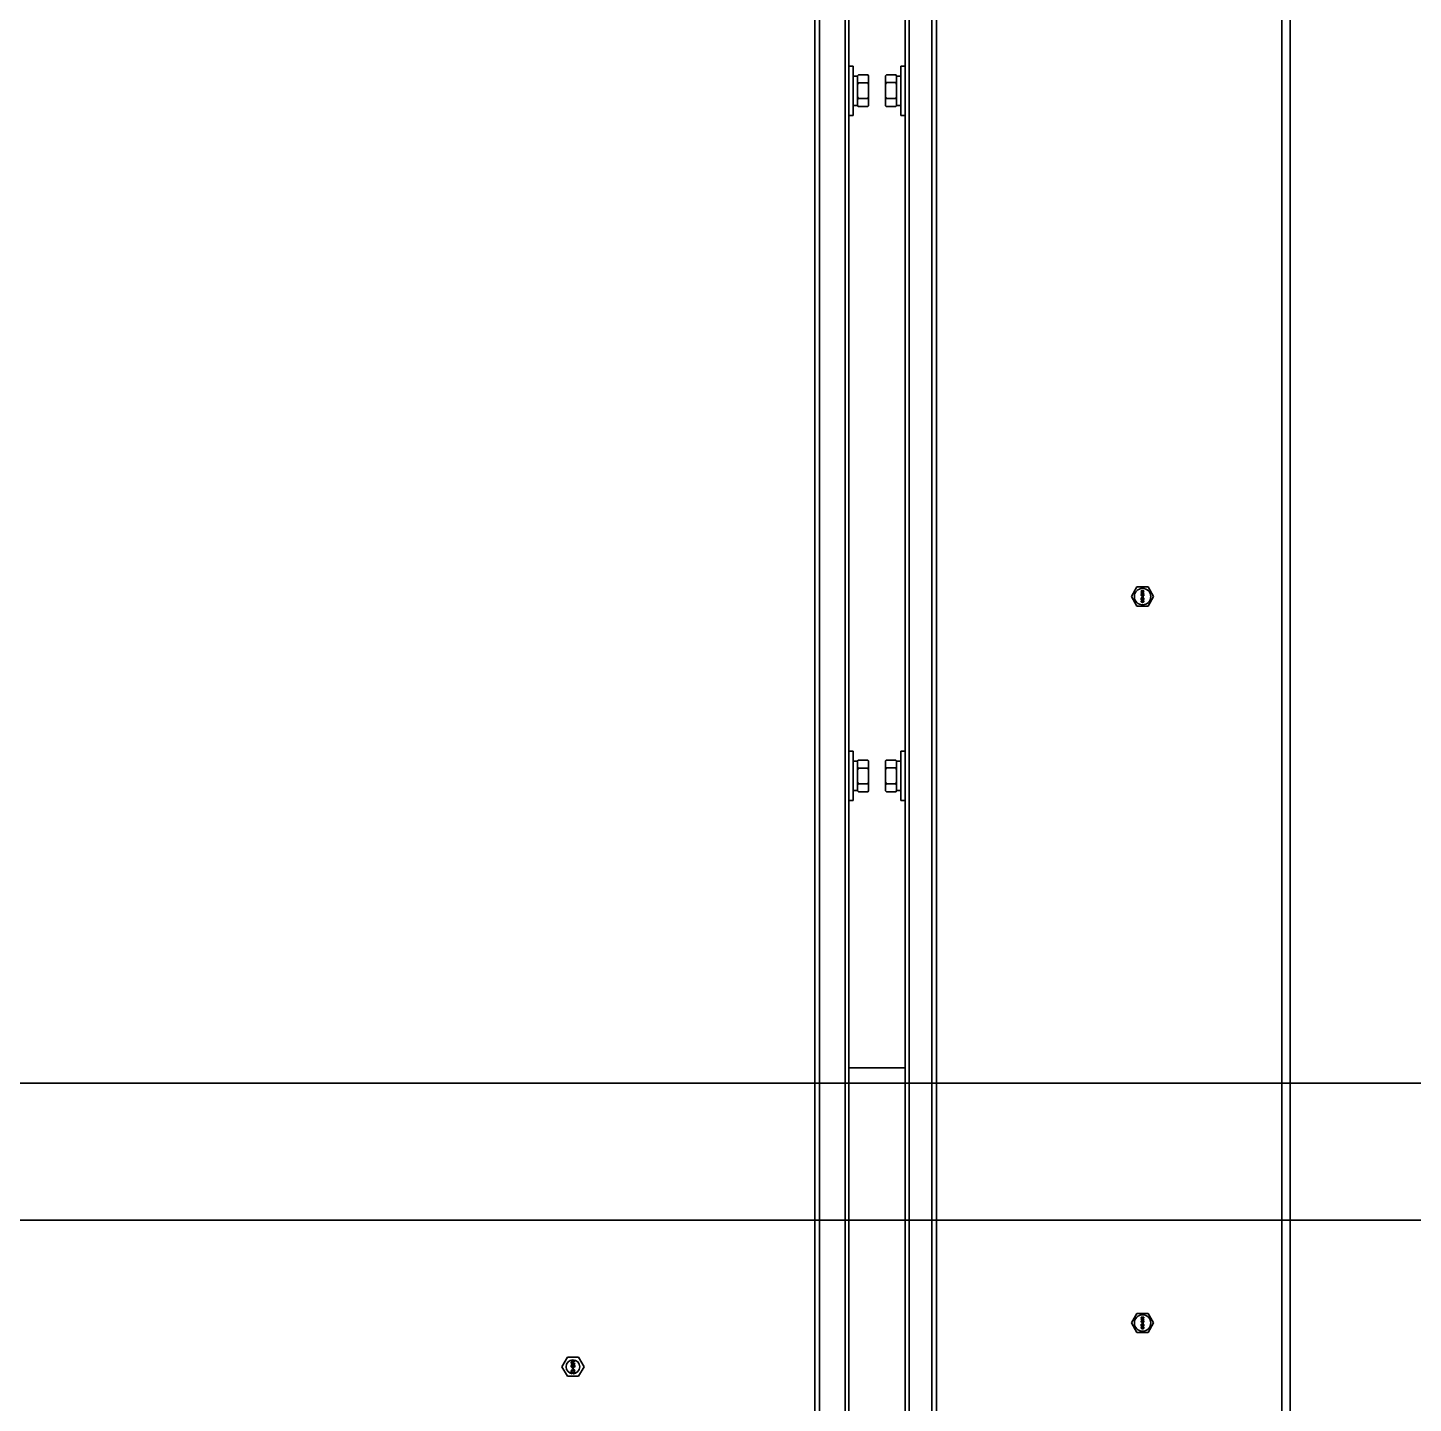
# Model space of a CAD drawing. Header units: millimetres. Extents: x 32496 to 166256, y 3504 to 23939.
# Drawn here: x 65627 to 66133, y 12564 to 13066 of the extents above; entities that cross this region are included whole.
import ezdxf

# ---------------------------------------------------------------- set-up
doc = ezdxf.new("R2010")
doc.units = ezdxf.units.MM
doc.layers.get('0').update_dxf_attribs({"lineweight": 35})

# ---------------------------------------------------------------- blocks, each defined once
blk = doc.blocks.new('DRGTJHYTHRTTR')
at = {"color": 7, "linetype": 'Continuous'}
for p, q in [((48984.04, -50285.69), (47629.04, -50285.69)), ((48984.04, -50335.69), (47629.04, -50335.69))]:
    blk.add_line(p, q, dxfattribs=at)
blk = doc.blocks.new('8-1250')
at = {"linetype": 'Continuous'}
for p, q in [((-6961.13, -32157.29), (-6961.13, -34666.29)), ((-6958.13, -32157.29), (-6958.13, -34666.29)), ((-7131.53, -34566.29), (-7131.53, -32553.29)), ((-7129.83, -32553.29), (-7129.83, -34566.29)), ((-7088.83, -34566.29), (-7088.83, -32553.29)), ((-7087.13, -32553.29), (-7087.13, -34566.29)), ((-7120.53, -34566.29), (-7120.53, -33570.79)), ((-7097.13, -33570.79), (-7097.13, -34566.29)), ((-7119.13, -33680.92), (-7119.13, -33925.66)), ((-7098.53, -33925.64), (-7098.53, -33680.91)), ((-7119.13, -33919.29), (-7117.53, -33919.29)), ((-7117.53, -33937.29), (-7117.53, -33919.29)), ((-7100.13, -33919.29), (-7100.13, -33937.29)), ((-7098.53, -33919.29), (-7100.13, -33919.29)), ((-7119.13, -33925.66), (-7119.13, -33930.92)), ((-7117.53, -33922.94), (-7115.93, -33922.94)), ((-7115.93, -33922.82), (-7115.63, -33922.52)), ((-7115.93, -33933.76), (-7115.93, -33922.82)), ((-7115.63, -33922.52), (-7112.23, -33922.52)), ((-7115.63, -33925.4), (-7112.23, -33925.4)), ((-7111.93, -33922.82), (-7112.23, -33922.52)), ((-7111.93, -33933.76), (-7111.93, -33922.82)), ((-7105.73, -33922.82), (-7105.46, -33922.54)), ((-7105.73, -33933.76), (-7105.73, -33922.82)), ((-7105.43, -33922.52), (-7105.46, -33922.54)), ((-7102.03, -33922.52), (-7105.43, -33922.52)), ((-7102.03, -33925.36), (-7105.43, -33925.36)), ((-7102.03, -33922.52), (-7102, -33922.54)), ((-7101.73, -33922.82), (-7102, -33922.54)), ((-7101.73, -33933.76), (-7101.73, -33922.82)), ((-7100.13, -33922.94), (-7101.73, -33922.94)), ((-7098.53, -33930.91), (-7098.53, -33925.64)), ((-7119.13, -33930.92), (-7119.13, -34175.66)), ((-7115.63, -33931.18), (-7112.23, -33931.18)), ((-7102.03, -33931.13), (-7105.43, -33931.13)), ((-7098.53, -34175.64), (-7098.53, -33930.91)), ((-7117.53, -33933.64), (-7115.93, -33933.64)), ((-7115.93, -33933.76), (-7115.63, -33934.06)), ((-7115.63, -33934.06), (-7112.23, -33934.06)), ((-7111.93, -33933.76), (-7112.23, -33934.06)), ((-7105.73, -33933.76), (-7105.46, -33934.03)), ((-7102.03, -33934.06), (-7105.43, -33934.06)), ((-7101.73, -33933.76), (-7102, -33934.03)), ((-7100.13, -33933.64), (-7101.73, -33933.64)), ((-7119.13, -33937.29), (-7117.53, -33937.29)), ((-7098.53, -33937.29), (-7100.13, -33937.29)), ((-7016, -34112.85), (-7013.98, -34109.35)), ((-7013.98, -34116.35), (-7016, -34112.85)), ((-7009.93, -34109.35), (-7013.98, -34109.35)), ((-7012.45, -34110.87), (-7012.45, -34110.75)), ((-7012.45, -34110.75), (-7011.45, -34110.75)), ((-7011.67, -34110.87), (-7012.45, -34111.17)), ((-7011.67, -34110.87), (-7012.45, -34110.87)), ((-7012.45, -34111.33), (-7012.45, -34111.17)), ((-7012.45, -34111.33), (-7011.67, -34111.62)), ((-7012.45, -34111.75), (-7012.45, -34111.62)), ((-7012.45, -34111.62), (-7011.67, -34111.62)), ((-7011.45, -34111.75), (-7012.45, -34111.75)), ((-7012.43, -34112.14), (-7012.45, -34112.25)), ((-7012.45, -34112.35), (-7012.45, -34112.25)), ((-7012.45, -34112.35), (-7012.43, -34112.46)), ((-7012.45, -34114.04), (-7012.45, -34113.29)), ((-7012.45, -34113.29), (-7012.35, -34113.29)), ((-7012.35, -34114.04), (-7012.45, -34114.04)), ((-7012.37, -34112.04), (-7012.43, -34112.14)), ((-7012.43, -34112.46), (-7012.37, -34112.56)), ((-7012.28, -34111.98), (-7012.37, -34112.04)), ((-7012.37, -34112.56), (-7012.28, -34112.62)), ((-7012.35, -34111.25), (-7011.45, -34110.94)), ((-7011.45, -34111.56), (-7012.35, -34111.25)), ((-7012.35, -34112.23), (-7012.33, -34112.17)), ((-7012.35, -34112.23), (-7012.35, -34112.37)), ((-7012.33, -34112.44), (-7012.35, -34112.37)), ((-7011.82, -34113.87), (-7012.35, -34113.29)), ((-7012.35, -34113.46), (-7012.35, -34114.04)), ((-7012.35, -34113.46), (-7011.88, -34113.98)), ((-7012.33, -34112.17), (-7012.28, -34112.1)), ((-7012.28, -34112.5), (-7012.33, -34112.44)), ((-7012.18, -34111.94), (-7012.28, -34111.98)), ((-7012.28, -34112.1), (-7012.22, -34112.06)), ((-7012.22, -34112.54), (-7012.28, -34112.5)), ((-7012.28, -34112.62), (-7012.18, -34112.67)), ((-7012.22, -34112.06), (-7012.16, -34112.04)), ((-7012.16, -34112.56), (-7012.22, -34112.54)), ((-7012.03, -34111.92), (-7012.18, -34111.94)), ((-7012.07, -34112.67), (-7012.18, -34112.67)), ((-7012.09, -34112.04), (-7012.16, -34112.04)), ((-7012.16, -34112.56), (-7012.09, -34112.56)), ((-7012.14, -34113), (-7012.14, -34112.96)), ((-7012.14, -34112.96), (-7011.99, -34112.96)), ((-7011.99, -34113), (-7012.14, -34113)), ((-7012.09, -34112.04), (-7012.03, -34112.06)), ((-7012.03, -34112.54), (-7012.09, -34112.56)), ((-7012.07, -34112.83), (-7012.09, -34112.85)), ((-7012.09, -34112.85), (-7011.99, -34112.96)), ((-7011.99, -34113), (-7012.09, -34113.1)), ((-7012.09, -34113.1), (-7012.07, -34113.12)), ((-7012.07, -34112.67), (-7011.96, -34112.62)), ((-7011.94, -34112.96), (-7012.07, -34112.83)), ((-7012.07, -34113.12), (-7011.94, -34113)), ((-7012.03, -34111.92), (-7011.88, -34111.92)), ((-7012.03, -34112.06), (-7011.99, -34112.1)), ((-7011.99, -34112.5), (-7012.03, -34112.54)), ((-7011.99, -34112.1), (-7011.94, -34112.17)), ((-7011.94, -34112.44), (-7011.99, -34112.5)), ((-7011.96, -34112.62), (-7011.9, -34112.56)), ((-7011.94, -34112.17), (-7011.92, -34112.23)), ((-7011.92, -34112.37), (-7011.94, -34112.44)), ((-7011.82, -34112.83), (-7011.94, -34112.96)), ((-7011.94, -34113), (-7011.82, -34113.12)), ((-7011.84, -34112.14), (-7011.92, -34112.02)), ((-7011.88, -34112.02), (-7011.92, -34112.02)), ((-7011.92, -34112.37), (-7011.92, -34112.23)), ((-7011.9, -34112.56), (-7011.84, -34112.46)), ((-7011.9, -34112.96), (-7011.79, -34112.85)), ((-7011.9, -34112.96), (-7011.75, -34112.96)), ((-7011.79, -34113.1), (-7011.9, -34113)), ((-7011.75, -34113), (-7011.9, -34113)), ((-7011.73, -34111.94), (-7011.88, -34111.92)), ((-7011.88, -34112.02), (-7011.75, -34112.04)), ((-7011.88, -34113.98), (-7011.82, -34114.02)), ((-7011.82, -34112.25), (-7011.84, -34112.14)), ((-7011.84, -34112.46), (-7011.82, -34112.35)), ((-7011.82, -34112.25), (-7011.82, -34112.35)), ((-7011.79, -34112.85), (-7011.82, -34112.83)), ((-7011.82, -34113.12), (-7011.79, -34113.1)), ((-7011.73, -34113.92), (-7011.82, -34113.87)), ((-7011.82, -34114.02), (-7011.73, -34114.04)), ((-7011.75, -34112.04), (-7011.69, -34112.06)), ((-7011.75, -34112.96), (-7011.75, -34113)), ((-7011.62, -34111.98), (-7011.73, -34111.94)), ((-7011.73, -34113.92), (-7011.69, -34113.92)), ((-7011.69, -34114.04), (-7011.73, -34114.04)), ((-7011.69, -34112.06), (-7011.62, -34112.1)), ((-7011.62, -34112.48), (-7011.69, -34112.52)), ((-7011.69, -34112.62), (-7011.69, -34112.52)), ((-7011.69, -34112.62), (-7011.62, -34112.6)), ((-7011.69, -34113.42), (-7011.69, -34113.31)), ((-7011.6, -34113.33), (-7011.69, -34113.31)), ((-7011.69, -34113.42), (-7011.62, -34113.46)), ((-7011.62, -34113.87), (-7011.69, -34113.92)), ((-7011.69, -34114.04), (-7011.6, -34114.02)), ((-7011.54, -34112.04), (-7011.62, -34111.98)), ((-7011.62, -34112.1), (-7011.58, -34112.17)), ((-7011.58, -34112.42), (-7011.62, -34112.48)), ((-7011.62, -34112.6), (-7011.54, -34112.54)), ((-7011.62, -34113.46), (-7011.58, -34113.52)), ((-7011.58, -34113.81), (-7011.62, -34113.87)), ((-7011.52, -34113.42), (-7011.6, -34113.33)), ((-7011.6, -34114.02), (-7011.52, -34113.94)), ((-7011.58, -34112.17), (-7011.56, -34112.23)), ((-7011.56, -34112.35), (-7011.58, -34112.42)), ((-7011.58, -34113.52), (-7011.56, -34113.62)), ((-7011.56, -34113.71), (-7011.58, -34113.81)), ((-7011.56, -34112.35), (-7011.56, -34112.23)), ((-7011.56, -34113.71), (-7011.56, -34113.62)), ((-7011.48, -34112.14), (-7011.54, -34112.04)), ((-7011.54, -34112.54), (-7011.48, -34112.44)), ((-7011.48, -34113.5), (-7011.52, -34113.42)), ((-7011.52, -34113.94), (-7011.48, -34113.85)), ((-7011.45, -34112.25), (-7011.48, -34112.14)), ((-7011.48, -34112.44), (-7011.45, -34112.33)), ((-7011.45, -34113.64), (-7011.48, -34113.5)), ((-7011.48, -34113.85), (-7011.45, -34113.73)), ((-7011.45, -34110.75), (-7011.45, -34110.94)), ((-7011.45, -34111.56), (-7011.45, -34111.75)), ((-7011.45, -34112.25), (-7011.45, -34112.33)), ((-7011.45, -34113.64), (-7011.45, -34113.73)), ((-7009.93, -34109.35), (-7007.91, -34112.85)), ((-7007.91, -34112.85), (-7009.93, -34116.35)), ((-7013.98, -34116.35), (-7009.93, -34116.35)), ((-7012.43, -34114.46), (-7012.45, -34114.58)), ((-7012.45, -34114.58), (-7012.43, -34114.71)), ((-7012.37, -34114.35), (-7012.43, -34114.46)), ((-7012.43, -34114.71), (-7012.37, -34114.81)), ((-7012.31, -34114.29), (-7012.37, -34114.35)), ((-7012.37, -34114.81), (-7012.31, -34114.87)), ((-7012.35, -34114.58), (-7012.33, -34114.48)), ((-7012.33, -34114.69), (-7012.35, -34114.58)), ((-7012.33, -34114.48), (-7012.28, -34114.42)), ((-7012.28, -34114.75), (-7012.33, -34114.69)), ((-7012.22, -34114.25), (-7012.31, -34114.29)), ((-7012.31, -34114.87), (-7012.22, -34114.92)), ((-7012.28, -34114.42), (-7012.16, -34114.33)), ((-7012.16, -34114.83), (-7012.28, -34114.75)), ((-7012.16, -34114.23), (-7012.22, -34114.25)), ((-7012.22, -34114.92), (-7012.16, -34114.94)), ((-7012.05, -34114.21), (-7012.16, -34114.23)), ((-7012.16, -34114.33), (-7012.03, -34114.31)), ((-7012.03, -34114.85), (-7012.16, -34114.83)), ((-7012.16, -34114.94), (-7012.05, -34114.96)), ((-7012.05, -34114.21), (-7011.86, -34114.21)), ((-7011.86, -34114.96), (-7012.05, -34114.96)), ((-7011.88, -34114.31), (-7012.03, -34114.31)), ((-7012.03, -34114.85), (-7011.88, -34114.85)), ((-7011.88, -34114.31), (-7011.75, -34114.33)), ((-7011.75, -34114.83), (-7011.88, -34114.85)), ((-7011.75, -34114.23), (-7011.86, -34114.21)), ((-7011.86, -34114.96), (-7011.75, -34114.94)), ((-7011.69, -34114.25), (-7011.75, -34114.23)), ((-7011.75, -34114.33), (-7011.62, -34114.42)), ((-7011.62, -34114.75), (-7011.75, -34114.83)), ((-7011.75, -34114.94), (-7011.69, -34114.92)), ((-7011.6, -34114.29), (-7011.69, -34114.25)), ((-7011.69, -34114.92), (-7011.6, -34114.87)), ((-7011.62, -34114.42), (-7011.58, -34114.48)), ((-7011.58, -34114.69), (-7011.62, -34114.75)), ((-7011.54, -34114.35), (-7011.6, -34114.29)), ((-7011.6, -34114.87), (-7011.54, -34114.81)), ((-7011.58, -34114.48), (-7011.56, -34114.58)), ((-7011.56, -34114.58), (-7011.58, -34114.69)), ((-7011.48, -34114.46), (-7011.54, -34114.35)), ((-7011.54, -34114.81), (-7011.48, -34114.71)), ((-7011.45, -34114.58), (-7011.48, -34114.46)), ((-7011.48, -34114.71), (-7011.45, -34114.58)), ((-7119.13, -34169.29), (-7117.53, -34169.29)), ((-7117.53, -34187.29), (-7117.53, -34169.29)), ((-7100.13, -34169.29), (-7100.13, -34187.29)), ((-7098.53, -34169.29), (-7100.13, -34169.29)), ((-7117.53, -34172.94), (-7115.93, -34172.94)), ((-7115.93, -34172.82), (-7115.63, -34172.52)), ((-7115.93, -34183.76), (-7115.93, -34172.82)), ((-7115.63, -34172.52), (-7112.23, -34172.52)), ((-7111.93, -34172.82), (-7112.23, -34172.52)), ((-7111.93, -34183.76), (-7111.93, -34172.82)), ((-7105.73, -34172.82), (-7105.46, -34172.54)), ((-7105.73, -34183.76), (-7105.73, -34172.82)), ((-7105.43, -34172.52), (-7105.46, -34172.54)), ((-7102.03, -34172.52), (-7105.43, -34172.52)), ((-7102.03, -34172.52), (-7102, -34172.54)), ((-7101.73, -34172.82), (-7102, -34172.54)), ((-7101.73, -34183.76), (-7101.73, -34172.82)), ((-7100.13, -34172.94), (-7101.73, -34172.94)), ((-7119.13, -34175.66), (-7119.13, -34180.92)), ((-7115.63, -34175.4), (-7112.23, -34175.4)), ((-7102.03, -34175.36), (-7105.43, -34175.36)), ((-7098.53, -34180.91), (-7098.53, -34175.64)), ((-7119.13, -34180.92), (-7119.13, -34425.66)), ((-7117.53, -34183.64), (-7115.93, -34183.64)), ((-7115.93, -34183.76), (-7115.63, -34184.06)), ((-7115.63, -34181.18), (-7112.23, -34181.18)), ((-7115.63, -34184.06), (-7112.23, -34184.06)), ((-7111.93, -34183.76), (-7112.23, -34184.06)), ((-7105.73, -34183.76), (-7105.46, -34184.03)), ((-7102.03, -34181.13), (-7105.43, -34181.13)), ((-7102.03, -34184.06), (-7105.43, -34184.06)), ((-7101.73, -34183.76), (-7102, -34184.03)), ((-7100.13, -34183.64), (-7101.73, -34183.64)), ((-7098.53, -34425.64), (-7098.53, -34180.91)), ((-7119.13, -34187.29), (-7117.53, -34187.29)), ((-7098.53, -34187.29), (-7100.13, -34187.29)), ((-7098.53, -34284.79), (-7119.13, -34284.79)), ((-7016, -34377.85), (-7013.98, -34374.35)), ((-7009.93, -34374.35), (-7013.98, -34374.35)), ((-7012.45, -34375.87), (-7012.45, -34375.75)), ((-7012.45, -34375.75), (-7011.45, -34375.75)), ((-7011.67, -34375.87), (-7012.45, -34376.17)), ((-7011.67, -34375.87), (-7012.45, -34375.87)), ((-7012.45, -34376.33), (-7012.45, -34376.17)), ((-7012.45, -34376.33), (-7011.67, -34376.62)), ((-7012.45, -34376.75), (-7012.45, -34376.62)), ((-7012.45, -34376.62), (-7011.67, -34376.62)), ((-7011.45, -34376.75), (-7012.45, -34376.75)), ((-7012.37, -34377.04), (-7012.43, -34377.14)), ((-7012.28, -34376.98), (-7012.37, -34377.04)), ((-7012.35, -34376.25), (-7011.45, -34375.94)), ((-7011.45, -34376.56), (-7012.35, -34376.25)), ((-7012.33, -34377.17), (-7012.28, -34377.1)), ((-7012.18, -34376.94), (-7012.28, -34376.98)), ((-7012.28, -34377.1), (-7012.22, -34377.06)), ((-7012.22, -34377.06), (-7012.16, -34377.04)), ((-7012.03, -34376.92), (-7012.18, -34376.94)), ((-7012.09, -34377.04), (-7012.16, -34377.04)), ((-7012.09, -34377.04), (-7012.03, -34377.06)), ((-7012.03, -34376.92), (-7011.88, -34376.92)), ((-7012.03, -34377.06), (-7011.99, -34377.1)), ((-7011.99, -34377.1), (-7011.94, -34377.17)), ((-7011.84, -34377.14), (-7011.92, -34377.02)), ((-7011.88, -34377.02), (-7011.92, -34377.02)), ((-7011.73, -34376.94), (-7011.88, -34376.92)), ((-7011.88, -34377.02), (-7011.75, -34377.04)), ((-7011.75, -34377.04), (-7011.69, -34377.06)), ((-7011.62, -34376.98), (-7011.73, -34376.94)), ((-7011.69, -34377.06), (-7011.62, -34377.1)), ((-7011.54, -34377.04), (-7011.62, -34376.98)), ((-7011.62, -34377.1), (-7011.58, -34377.17)), ((-7011.48, -34377.14), (-7011.54, -34377.04)), ((-7011.45, -34375.75), (-7011.45, -34375.94)), ((-7011.45, -34376.56), (-7011.45, -34376.75)), ((-7009.93, -34374.35), (-7007.91, -34377.85)), ((-7013.98, -34381.35), (-7016, -34377.85)), ((-7013.98, -34381.35), (-7009.93, -34381.35)), ((-7012.43, -34377.14), (-7012.45, -34377.25)), ((-7012.45, -34377.35), (-7012.45, -34377.25)), ((-7012.45, -34377.35), (-7012.43, -34377.46)), ((-7012.45, -34379.04), (-7012.45, -34378.29)), ((-7012.45, -34378.29), (-7012.35, -34378.29)), ((-7012.35, -34379.04), (-7012.45, -34379.04)), ((-7012.43, -34379.46), (-7012.45, -34379.58)), ((-7012.45, -34379.58), (-7012.43, -34379.71)), ((-7012.43, -34377.46), (-7012.37, -34377.56)), ((-7012.37, -34379.35), (-7012.43, -34379.46)), ((-7012.43, -34379.71), (-7012.37, -34379.81)), ((-7012.37, -34377.56), (-7012.28, -34377.62)), ((-7012.31, -34379.29), (-7012.37, -34379.35)), ((-7012.37, -34379.81), (-7012.31, -34379.87)), ((-7012.35, -34377.23), (-7012.33, -34377.17)), ((-7012.35, -34377.23), (-7012.35, -34377.37)), ((-7012.33, -34377.44), (-7012.35, -34377.37)), ((-7011.82, -34378.87), (-7012.35, -34378.29)), ((-7012.35, -34378.46), (-7012.35, -34379.04)), ((-7012.35, -34378.46), (-7011.88, -34378.98)), ((-7012.35, -34379.58), (-7012.33, -34379.48)), ((-7012.33, -34379.69), (-7012.35, -34379.58)), ((-7012.28, -34377.5), (-7012.33, -34377.44)), ((-7012.33, -34379.48), (-7012.28, -34379.42)), ((-7012.28, -34379.75), (-7012.33, -34379.69)), ((-7012.22, -34379.25), (-7012.31, -34379.29)), ((-7012.31, -34379.87), (-7012.22, -34379.92)), ((-7012.22, -34377.54), (-7012.28, -34377.5)), ((-7012.28, -34377.62), (-7012.18, -34377.67)), ((-7012.28, -34379.42), (-7012.16, -34379.33)), ((-7012.16, -34379.83), (-7012.28, -34379.75)), ((-7012.16, -34377.56), (-7012.22, -34377.54)), ((-7012.16, -34379.23), (-7012.22, -34379.25)), ((-7012.22, -34379.92), (-7012.16, -34379.94)), ((-7012.07, -34377.67), (-7012.18, -34377.67)), ((-7012.16, -34377.56), (-7012.09, -34377.56)), ((-7012.05, -34379.21), (-7012.16, -34379.23)), ((-7012.16, -34379.33), (-7012.03, -34379.31)), ((-7012.03, -34379.85), (-7012.16, -34379.83)), ((-7012.16, -34379.94), (-7012.05, -34379.96)), ((-7012.14, -34378), (-7012.14, -34377.96)), ((-7012.14, -34377.96), (-7011.99, -34377.96)), ((-7011.99, -34378), (-7012.14, -34378)), ((-7012.03, -34377.54), (-7012.09, -34377.56)), ((-7012.07, -34377.83), (-7012.09, -34377.85)), ((-7012.09, -34377.85), (-7011.99, -34377.96)), ((-7011.99, -34378), (-7012.09, -34378.1)), ((-7012.09, -34378.1), (-7012.07, -34378.12)), ((-7012.07, -34377.67), (-7011.97, -34377.62)), ((-7011.94, -34377.96), (-7012.07, -34377.83)), ((-7012.07, -34378.12), (-7011.94, -34378)), ((-7012.05, -34379.21), (-7011.86, -34379.21)), ((-7011.86, -34379.96), (-7012.05, -34379.96)), ((-7011.99, -34377.5), (-7012.03, -34377.54)), ((-7011.88, -34379.31), (-7012.03, -34379.31)), ((-7012.03, -34379.85), (-7011.88, -34379.85)), ((-7011.94, -34377.44), (-7011.99, -34377.5)), ((-7011.97, -34377.62), (-7011.9, -34377.56)), ((-7011.94, -34377.17), (-7011.92, -34377.23)), ((-7011.92, -34377.37), (-7011.94, -34377.44)), ((-7011.82, -34377.83), (-7011.94, -34377.96)), ((-7011.94, -34378), (-7011.82, -34378.12)), ((-7011.92, -34377.37), (-7011.92, -34377.23)), ((-7011.9, -34377.56), (-7011.84, -34377.46)), ((-7011.9, -34377.96), (-7011.8, -34377.85)), ((-7011.9, -34377.96), (-7011.75, -34377.96)), ((-7011.8, -34378.1), (-7011.9, -34378)), ((-7011.75, -34378), (-7011.9, -34378)), ((-7011.88, -34378.98), (-7011.82, -34379.02)), ((-7011.88, -34379.31), (-7011.75, -34379.33)), ((-7011.75, -34379.83), (-7011.88, -34379.85)), ((-7011.75, -34379.23), (-7011.86, -34379.21)), ((-7011.86, -34379.96), (-7011.75, -34379.94)), ((-7011.82, -34377.25), (-7011.84, -34377.14)), ((-7011.84, -34377.46), (-7011.82, -34377.35)), ((-7011.82, -34377.25), (-7011.82, -34377.35)), ((-7011.8, -34377.85), (-7011.82, -34377.83)), ((-7011.82, -34378.12), (-7011.8, -34378.1)), ((-7011.73, -34378.92), (-7011.82, -34378.87)), ((-7011.82, -34379.02), (-7011.73, -34379.04)), ((-7011.75, -34377.96), (-7011.75, -34378)), ((-7011.69, -34379.25), (-7011.75, -34379.23)), ((-7011.75, -34379.33), (-7011.62, -34379.42)), ((-7011.62, -34379.75), (-7011.75, -34379.83)), ((-7011.75, -34379.94), (-7011.69, -34379.92)), ((-7011.73, -34378.92), (-7011.69, -34378.92)), ((-7011.69, -34379.04), (-7011.73, -34379.04)), ((-7011.62, -34377.48), (-7011.69, -34377.52)), ((-7011.69, -34377.62), (-7011.69, -34377.52)), ((-7011.69, -34377.62), (-7011.62, -34377.6)), ((-7011.69, -34378.42), (-7011.69, -34378.31)), ((-7011.6, -34378.33), (-7011.69, -34378.31)), ((-7011.69, -34378.42), (-7011.62, -34378.46)), ((-7011.62, -34378.87), (-7011.69, -34378.92)), ((-7011.69, -34379.04), (-7011.6, -34379.02)), ((-7011.6, -34379.29), (-7011.69, -34379.25)), ((-7011.69, -34379.92), (-7011.6, -34379.87)), ((-7011.58, -34377.42), (-7011.62, -34377.48)), ((-7011.62, -34377.6), (-7011.54, -34377.54)), ((-7011.62, -34378.46), (-7011.58, -34378.52)), ((-7011.58, -34378.81), (-7011.62, -34378.87)), ((-7011.62, -34379.42), (-7011.58, -34379.48)), ((-7011.58, -34379.69), (-7011.62, -34379.75)), ((-7011.52, -34378.42), (-7011.6, -34378.33)), ((-7011.6, -34379.02), (-7011.52, -34378.94)), ((-7011.54, -34379.35), (-7011.6, -34379.29)), ((-7011.6, -34379.87), (-7011.54, -34379.81)), ((-7011.58, -34377.17), (-7011.56, -34377.23)), ((-7011.56, -34377.35), (-7011.58, -34377.42)), ((-7011.58, -34378.52), (-7011.56, -34378.62)), ((-7011.56, -34378.71), (-7011.58, -34378.81)), ((-7011.58, -34379.48), (-7011.56, -34379.58)), ((-7011.56, -34379.58), (-7011.58, -34379.69)), ((-7011.56, -34377.35), (-7011.56, -34377.23)), ((-7011.56, -34378.71), (-7011.56, -34378.62)), ((-7011.54, -34377.54), (-7011.48, -34377.44)), ((-7011.48, -34379.46), (-7011.54, -34379.35)), ((-7011.54, -34379.81), (-7011.48, -34379.71)), ((-7011.48, -34378.5), (-7011.52, -34378.42)), ((-7011.52, -34378.94), (-7011.48, -34378.85)), ((-7011.45, -34377.25), (-7011.48, -34377.14)), ((-7011.48, -34377.44), (-7011.45, -34377.33)), ((-7011.45, -34378.64), (-7011.48, -34378.5)), ((-7011.48, -34378.85), (-7011.45, -34378.73)), ((-7011.45, -34379.58), (-7011.48, -34379.46)), ((-7011.48, -34379.71), (-7011.45, -34379.58)), ((-7011.45, -34377.25), (-7011.45, -34377.33)), ((-7011.45, -34378.64), (-7011.45, -34378.73)), ((-7007.91, -34377.85), (-7009.93, -34381.35)), ((-7223.87, -34393.79), (-7221.85, -34390.29)), ((-7217.81, -34390.29), (-7221.85, -34390.29)), ((-7220.48, -34391.75), (-7220.48, -34391.59)), ((-7220.48, -34391.59), (-7219.18, -34391.59)), ((-7219.45, -34391.75), (-7220.48, -34392.13)), ((-7219.45, -34391.75), (-7220.48, -34391.75)), ((-7220.48, -34392.35), (-7220.48, -34392.13)), ((-7220.34, -34392.24), (-7219.18, -34391.83)), ((-7219.18, -34392.65), (-7220.34, -34392.24)), ((-7219.18, -34391.59), (-7219.18, -34391.83)), ((-7217.81, -34390.29), (-7215.79, -34393.79)), ((-7221.85, -34397.29), (-7223.87, -34393.79)), ((-7221.85, -34397.29), (-7217.81, -34397.29)), ((-7220.48, -34392.35), (-7219.45, -34392.73)), ((-7220.48, -34392.89), (-7220.48, -34392.73)), ((-7220.48, -34392.73), (-7219.45, -34392.73)), ((-7219.18, -34392.89), (-7220.48, -34392.89)), ((-7220.45, -34393.4), (-7220.48, -34393.54)), ((-7220.48, -34393.67), (-7220.48, -34393.54)), ((-7220.48, -34393.67), (-7220.45, -34393.81)), ((-7220.48, -34395.22), (-7220.48, -34395.06)), ((-7220.48, -34395.06), (-7219.4, -34395.06)), ((-7219.18, -34395.22), (-7220.48, -34395.22)), ((-7220.48, -34396.41), (-7220.48, -34395.43)), ((-7220.48, -34395.43), (-7220.34, -34395.43)), ((-7220.34, -34396.41), (-7220.48, -34396.41)), ((-7220.37, -34393.27), (-7220.45, -34393.4)), ((-7220.45, -34393.81), (-7220.37, -34393.95)), ((-7220.26, -34393.19), (-7220.37, -34393.27)), ((-7220.37, -34393.95), (-7220.26, -34394.03)), ((-7220.34, -34393.51), (-7220.31, -34393.43)), ((-7220.34, -34393.51), (-7220.34, -34393.7)), ((-7220.31, -34393.78), (-7220.34, -34393.7)), ((-7219.65, -34396.19), (-7220.34, -34395.43)), ((-7220.34, -34395.65), (-7220.34, -34396.41)), ((-7220.34, -34395.65), (-7219.73, -34396.33)), ((-7220.31, -34393.43), (-7220.26, -34393.35)), ((-7220.26, -34393.86), (-7220.31, -34393.78)), ((-7220.12, -34393.13), (-7220.26, -34393.19)), ((-7220.26, -34393.35), (-7220.17, -34393.3)), ((-7220.17, -34393.92), (-7220.26, -34393.86)), ((-7220.26, -34394.03), (-7220.12, -34394.08)), ((-7220.17, -34393.3), (-7220.09, -34393.27)), ((-7220.09, -34393.95), (-7220.17, -34393.92)), ((-7219.92, -34393.11), (-7220.12, -34393.13)), ((-7219.98, -34394.08), (-7220.12, -34394.08)), ((-7220.01, -34393.27), (-7220.09, -34393.27)), ((-7220.09, -34393.95), (-7220.01, -34393.95)), ((-7220.06, -34394.51), (-7220.06, -34394.46)), ((-7220.06, -34394.46), (-7219.87, -34394.46)), ((-7219.87, -34394.51), (-7220.06, -34394.51)), ((-7220.01, -34393.27), (-7219.92, -34393.3)), ((-7219.92, -34393.92), (-7220.01, -34393.95)), ((-7219.98, -34394.3), (-7220.01, -34394.32)), ((-7220.01, -34394.32), (-7219.87, -34394.46)), ((-7219.87, -34394.51), (-7220.01, -34394.65)), ((-7220.01, -34394.65), (-7219.98, -34394.68)), ((-7219.98, -34394.08), (-7219.84, -34394.03)), ((-7219.81, -34394.46), (-7219.98, -34394.3)), ((-7219.98, -34394.68), (-7219.81, -34394.51)), ((-7219.92, -34393.11), (-7219.73, -34393.11)), ((-7219.92, -34393.3), (-7219.87, -34393.35)), ((-7219.87, -34393.86), (-7219.92, -34393.92)), ((-7219.87, -34393.35), (-7219.81, -34393.43)), ((-7219.81, -34393.78), (-7219.87, -34393.86)), ((-7219.84, -34394.03), (-7219.76, -34393.95)), ((-7219.81, -34393.43), (-7219.79, -34393.51)), ((-7219.79, -34393.7), (-7219.81, -34393.78)), ((-7219.65, -34394.3), (-7219.81, -34394.46)), ((-7219.81, -34394.51), (-7219.65, -34394.68)), ((-7219.68, -34393.4), (-7219.79, -34393.24)), ((-7219.73, -34393.24), (-7219.79, -34393.24)), ((-7219.79, -34393.7), (-7219.79, -34393.51)), ((-7219.76, -34393.95), (-7219.68, -34393.81)), ((-7219.76, -34394.46), (-7219.62, -34394.32)), ((-7219.76, -34394.46), (-7219.56, -34394.46)), ((-7219.62, -34394.65), (-7219.76, -34394.51)), ((-7219.56, -34394.51), (-7219.76, -34394.51)), ((-7219.54, -34393.13), (-7219.73, -34393.11)), ((-7219.73, -34393.24), (-7219.56, -34393.27)), ((-7219.73, -34396.33), (-7219.65, -34396.38)), ((-7219.65, -34393.54), (-7219.68, -34393.4)), ((-7219.68, -34393.81), (-7219.65, -34393.67)), ((-7219.65, -34393.54), (-7219.65, -34393.67)), ((-7219.62, -34394.32), (-7219.65, -34394.3)), ((-7219.65, -34394.68), (-7219.62, -34394.65)), ((-7219.54, -34396.25), (-7219.65, -34396.19)), ((-7219.65, -34396.38), (-7219.54, -34396.41)), ((-7219.59, -34394.89), (-7219.4, -34395.06)), ((-7219.59, -34394.89), (-7219.37, -34394.89)), ((-7219.56, -34393.27), (-7219.48, -34393.3)), ((-7219.56, -34394.46), (-7219.56, -34394.51)), ((-7219.4, -34393.19), (-7219.54, -34393.13)), ((-7219.54, -34396.25), (-7219.48, -34396.25)), ((-7219.48, -34396.41), (-7219.54, -34396.41)), ((-7219.48, -34393.3), (-7219.4, -34393.35)), ((-7219.4, -34393.84), (-7219.48, -34393.89)), ((-7219.48, -34394.03), (-7219.48, -34393.89)), ((-7219.48, -34394.03), (-7219.4, -34394)), ((-7219.48, -34395.6), (-7219.48, -34395.46)), ((-7219.37, -34395.49), (-7219.48, -34395.46)), ((-7219.48, -34395.6), (-7219.4, -34395.65)), ((-7219.4, -34396.19), (-7219.48, -34396.25)), ((-7219.48, -34396.41), (-7219.37, -34396.38)), ((-7219.29, -34393.27), (-7219.4, -34393.19)), ((-7219.4, -34393.35), (-7219.34, -34393.43)), ((-7219.34, -34393.76), (-7219.4, -34393.84)), ((-7219.4, -34394), (-7219.29, -34393.92)), ((-7219.4, -34395.65), (-7219.34, -34395.73)), ((-7219.34, -34396.11), (-7219.4, -34396.19)), ((-7219.18, -34395.06), (-7219.37, -34394.89)), ((-7219.26, -34395.6), (-7219.37, -34395.49)), ((-7219.37, -34396.38), (-7219.26, -34396.27)), ((-7219.34, -34393.43), (-7219.32, -34393.51)), ((-7219.32, -34393.67), (-7219.34, -34393.76)), ((-7219.34, -34395.73), (-7219.32, -34395.87)), ((-7219.32, -34395.98), (-7219.34, -34396.11)), ((-7219.32, -34393.67), (-7219.32, -34393.51)), ((-7219.32, -34395.98), (-7219.32, -34395.87)), ((-7219.21, -34393.4), (-7219.29, -34393.27)), ((-7219.29, -34393.92), (-7219.21, -34393.78)), ((-7219.21, -34395.71), (-7219.26, -34395.6)), ((-7219.26, -34396.27), (-7219.21, -34396.17)), ((-7219.18, -34393.54), (-7219.21, -34393.4)), ((-7219.21, -34393.78), (-7219.18, -34393.65)), ((-7219.18, -34395.9), (-7219.21, -34395.71)), ((-7219.21, -34396.17), (-7219.18, -34396)), ((-7219.18, -34392.65), (-7219.18, -34392.89)), ((-7219.18, -34393.54), (-7219.18, -34393.65)), ((-7219.18, -34395.06), (-7219.18, -34395.22)), ((-7219.18, -34395.9), (-7219.18, -34396)), ((-7215.79, -34393.79), (-7217.81, -34397.29))]:
    blk.add_line(p, q, dxfattribs=at)
for centre, radius in [((-7011.95, -34112.85), 3), ((-7011.95, -34377.85), 3), ((-7219.83, -34393.79), 2.5)]:
    blk.add_circle(centre, radius, dxfattribs=at)
for centre, radius, start, end in [((-7114.69, -33925.09), 3.56, 39.1364, 39.5013), ((-7113.17, -33931.49), 3.56, 219.1364, 219.5008), ((-7102.91, -33931.47), 3.61, 218.7103, 219.1339), ((-7101.59, -33930.28), 5.39, 224.1246, 224.5652), ((-7105.86, -33930.28), 5.38, 315.4348, 315.8754), ((-7104.54, -33931.47), 3.61, 320.8641, 321.2897), ((-7114.69, -34175.09), 3.56, 39.1364, 39.5013), ((-7113.17, -34181.49), 3.56, 219.1364, 219.5008), ((-7102.91, -34181.47), 3.61, 218.7103, 219.1339), ((-7101.59, -34180.28), 5.39, 224.1246, 224.5652), ((-7105.86, -34180.28), 5.38, 315.4348, 315.8754), ((-7104.54, -34181.47), 3.61, 320.8641, 321.2897)]:
    blk.add_arc(centre, radius, start, end, dxfattribs=at)
for points, knots in [([(-7115.93, -33922.85), (-7115.9, -33922.82), (-7115.81, -33922.7), (-7115.71, -33922.59), (-7115.63, -33922.52)], [0, 0, 0, 0, 0.244558, 1, 1, 1, 1]), ([(-7115.63, -33925.4), (-7115.65, -33925.38), (-7115.76, -33925.27), (-7115.86, -33925.16), (-7115.93, -33925.07)], [0, 0, 0, 0, 0.255352, 1, 1, 1, 1]), ([(-7111.94, -33922.83), (-7111.96, -33922.8), (-7112.06, -33922.69), (-7112.15, -33922.59), (-7112.23, -33922.52)], [0, 0, 0, 0, 0.244878, 1, 1, 1, 1]), ([(-7112.23, -33925.4), (-7112.2, -33925.38), (-7112.1, -33925.27), (-7112, -33925.16), (-7111.93, -33925.07)], [0, 0, 0, 0, 0.255353, 1, 1, 1, 1]), ([(-7105.46, -33922.54), (-7105.48, -33922.57), (-7105.57, -33922.66), (-7105.66, -33922.76), (-7105.73, -33922.84)], [0, 0, 0, 0, 0.255063, 1, 1, 1, 1]), ([(-7105.73, -33925.03), (-7105.7, -33925.06), (-7105.61, -33925.17), (-7105.51, -33925.28), (-7105.43, -33925.36)], [0, 0, 0, 0, 0.244408, 1, 1, 1, 1]), ([(-7101.73, -33925.03), (-7101.75, -33925.06), (-7101.85, -33925.17), (-7101.95, -33925.28), (-7102.03, -33925.36)], [0, 0, 0, 0, 0.244408, 1, 1, 1, 1]), ([(-7102, -33922.54), (-7101.97, -33922.57), (-7101.88, -33922.66), (-7101.79, -33922.76), (-7101.73, -33922.84)], [0, 0, 0, 0, 0.255062, 1, 1, 1, 1]), ([(-7115.93, -33931.51), (-7115.9, -33931.48), (-7115.81, -33931.36), (-7115.71, -33931.26), (-7115.63, -33931.18)], [0, 0, 0, 0, 0.244558, 1, 1, 1, 1]), ([(-7111.93, -33931.51), (-7111.95, -33931.48), (-7112.05, -33931.36), (-7112.15, -33931.26), (-7112.23, -33931.18)], [0, 0, 0, 0, 0.244558, 1, 1, 1, 1]), ([(-7105.43, -33931.13), (-7105.45, -33931.16), (-7105.56, -33931.27), (-7105.66, -33931.38), (-7105.73, -33931.47)], [0, 0, 0, 0, 0.255212, 1, 1, 1, 1]), ([(-7102.03, -33931.13), (-7102, -33931.16), (-7101.9, -33931.27), (-7101.8, -33931.38), (-7101.73, -33931.47)], [0, 0, 0, 0, 0.255211, 1, 1, 1, 1]), ([(-7115.63, -33934.06), (-7115.65, -33934.04), (-7115.75, -33933.94), (-7115.85, -33933.83), (-7115.91, -33933.75)], [0, 0, 0, 0, 0.255041, 1, 1, 1, 1]), ([(-7112.23, -33934.06), (-7112.2, -33934.04), (-7112.1, -33933.93), (-7112, -33933.82), (-7111.93, -33933.73)], [0, 0, 0, 0, 0.255353, 1, 1, 1, 1]), ([(-7105.71, -33933.75), (-7105.69, -33933.77), (-7105.61, -33933.87), (-7105.52, -33933.96), (-7105.46, -33934.03)], [0, 0, 0, 0, 0.245496, 1, 1, 1, 1]), ([(-7101.74, -33933.75), (-7101.76, -33933.77), (-7101.85, -33933.87), (-7101.93, -33933.96), (-7102, -33934.03)], [0, 0, 0, 0, 0.245497, 1, 1, 1, 1]), ([(-7115.93, -34172.85), (-7115.9, -34172.82), (-7115.81, -34172.7), (-7115.71, -34172.59), (-7115.63, -34172.52)], [0, 0, 0, 0, 0.244558, 1, 1, 1, 1]), ([(-7111.94, -34172.83), (-7111.96, -34172.8), (-7112.06, -34172.69), (-7112.15, -34172.59), (-7112.23, -34172.52)], [0, 0, 0, 0, 0.244878, 1, 1, 1, 1]), ([(-7105.46, -34172.54), (-7105.48, -34172.57), (-7105.57, -34172.66), (-7105.66, -34172.76), (-7105.73, -34172.84)], [0, 0, 0, 0, 0.255063, 1, 1, 1, 1]), ([(-7102, -34172.54), (-7101.97, -34172.57), (-7101.88, -34172.66), (-7101.79, -34172.76), (-7101.73, -34172.84)], [0, 0, 0, 0, 0.255062, 1, 1, 1, 1]), ([(-7115.63, -34175.4), (-7115.65, -34175.38), (-7115.76, -34175.27), (-7115.86, -34175.16), (-7115.93, -34175.07)], [0, 0, 0, 0, 0.255352, 1, 1, 1, 1]), ([(-7112.23, -34175.4), (-7112.2, -34175.38), (-7112.1, -34175.27), (-7112, -34175.16), (-7111.93, -34175.07)], [0, 0, 0, 0, 0.255353, 1, 1, 1, 1]), ([(-7105.73, -34175.03), (-7105.7, -34175.06), (-7105.61, -34175.17), (-7105.51, -34175.28), (-7105.43, -34175.36)], [0, 0, 0, 0, 0.244408, 1, 1, 1, 1]), ([(-7101.73, -34175.03), (-7101.75, -34175.06), (-7101.85, -34175.17), (-7101.95, -34175.28), (-7102.03, -34175.36)], [0, 0, 0, 0, 0.244408, 1, 1, 1, 1]), ([(-7115.93, -34181.51), (-7115.9, -34181.48), (-7115.81, -34181.36), (-7115.71, -34181.26), (-7115.63, -34181.18)], [0, 0, 0, 0, 0.244558, 1, 1, 1, 1]), ([(-7115.63, -34184.06), (-7115.65, -34184.04), (-7115.75, -34183.94), (-7115.85, -34183.83), (-7115.91, -34183.75)], [0, 0, 0, 0, 0.255041, 1, 1, 1, 1]), ([(-7111.93, -34181.51), (-7111.95, -34181.48), (-7112.05, -34181.36), (-7112.15, -34181.26), (-7112.23, -34181.18)], [0, 0, 0, 0, 0.244558, 1, 1, 1, 1]), ([(-7112.23, -34184.06), (-7112.2, -34184.04), (-7112.1, -34183.93), (-7112, -34183.82), (-7111.93, -34183.73)], [0, 0, 0, 0, 0.255353, 1, 1, 1, 1]), ([(-7105.43, -34181.13), (-7105.45, -34181.16), (-7105.56, -34181.27), (-7105.66, -34181.38), (-7105.73, -34181.47)], [0, 0, 0, 0, 0.255212, 1, 1, 1, 1]), ([(-7105.71, -34183.75), (-7105.69, -34183.77), (-7105.61, -34183.87), (-7105.52, -34183.96), (-7105.46, -34184.03)], [0, 0, 0, 0, 0.245496, 1, 1, 1, 1]), ([(-7102.03, -34181.13), (-7102, -34181.16), (-7101.9, -34181.27), (-7101.8, -34181.38), (-7101.73, -34181.47)], [0, 0, 0, 0, 0.255211, 1, 1, 1, 1]), ([(-7101.74, -34183.75), (-7101.76, -34183.77), (-7101.85, -34183.87), (-7101.93, -34183.96), (-7102, -34184.03)], [0, 0, 0, 0, 0.245497, 1, 1, 1, 1])]:
    blk.add_open_spline(points, degree=3, knots=knots, dxfattribs=at)
for points in [[(-7115.93, -33926.06), (-7115.84, -33925.84), (-7115.74, -33925.62), (-7115.63, -33925.4)], [(-7111.93, -33926.06), (-7112.02, -33925.84), (-7112.12, -33925.62), (-7112.23, -33925.4)], [(-7105.43, -33925.36), (-7105.54, -33925.57), (-7105.64, -33925.79), (-7105.73, -33926.02)], [(-7102.03, -33925.36), (-7101.92, -33925.57), (-7101.82, -33925.79), (-7101.73, -33926.02)], [(-7115.63, -33931.18), (-7115.74, -33930.96), (-7115.84, -33930.74), (-7115.93, -33930.52)], [(-7112.23, -33931.18), (-7112.12, -33930.96), (-7112.02, -33930.74), (-7111.93, -33930.52)], [(-7105.73, -33930.47), (-7105.64, -33930.7), (-7105.54, -33930.92), (-7105.43, -33931.13)], [(-7101.73, -33930.47), (-7101.82, -33930.7), (-7101.92, -33930.92), (-7102.03, -33931.13)], [(-7115.93, -34176.06), (-7115.84, -34175.84), (-7115.74, -34175.62), (-7115.63, -34175.4)], [(-7111.93, -34176.06), (-7112.02, -34175.84), (-7112.12, -34175.62), (-7112.23, -34175.4)], [(-7105.43, -34175.36), (-7105.54, -34175.57), (-7105.64, -34175.79), (-7105.73, -34176.02)], [(-7102.03, -34175.36), (-7101.92, -34175.57), (-7101.82, -34175.79), (-7101.73, -34176.02)], [(-7115.63, -34181.18), (-7115.74, -34180.96), (-7115.84, -34180.74), (-7115.93, -34180.52)], [(-7112.23, -34181.18), (-7112.12, -34180.96), (-7112.02, -34180.74), (-7111.93, -34180.52)], [(-7105.73, -34180.47), (-7105.64, -34180.7), (-7105.54, -34180.92), (-7105.43, -34181.13)], [(-7101.73, -34180.47), (-7101.82, -34180.7), (-7101.92, -34180.92), (-7102.03, -34181.13)]]:
    blk.add_open_spline(points, degree=3, dxfattribs=at)

msp = doc.modelspace()

# ---------------------------------------------------------------- block references
at = {"color": 6}
msp.add_blockref('8-1250', (73046.131, 46971.457), dxfattribs=at)
msp.add_blockref('DRGTJHYTHRTTR', (17920.951, 62966.819))

doc.saveas('drawing.dxf')
